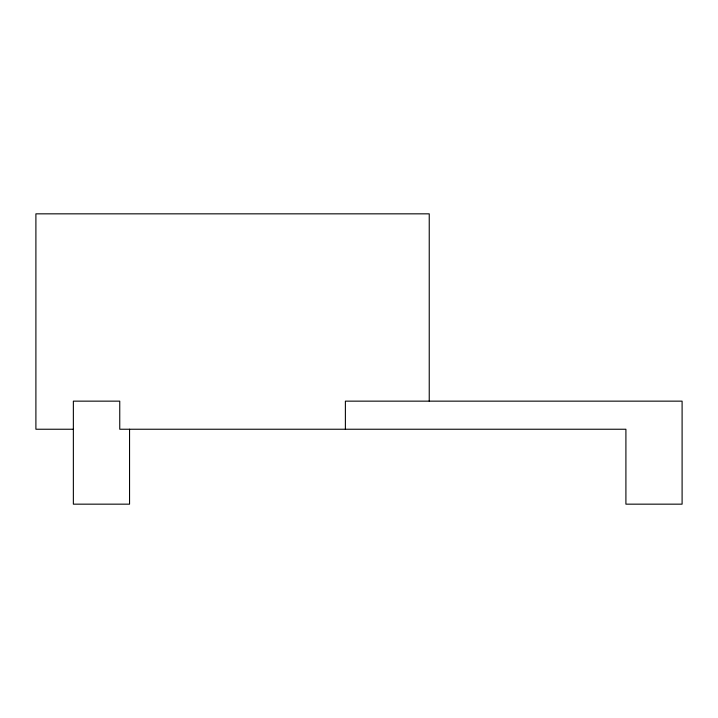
<?xml version="1.0" encoding="UTF-8"?>
<svg xmlns="http://www.w3.org/2000/svg" width="718" height="718" viewBox="0 0 718 718"><rect width="100%" height="100%" fill="white"/><g stroke="black" fill="none" stroke-linecap="round" stroke-linejoin="round"><path stroke-width="1.08" d="M73.362 429.238L35.9 429.238L35.9 213.838L429.238 213.838L429.238 401.147M345.385 429.238L345.385 401.147L682.1 401.147L682.1 504.162L625.908 504.162L625.908 429.238L119.753 429.238L119.753 401.147L73.362 401.147L73.362 504.162L129.554 504.162L129.554 429.238"/></g></svg>
